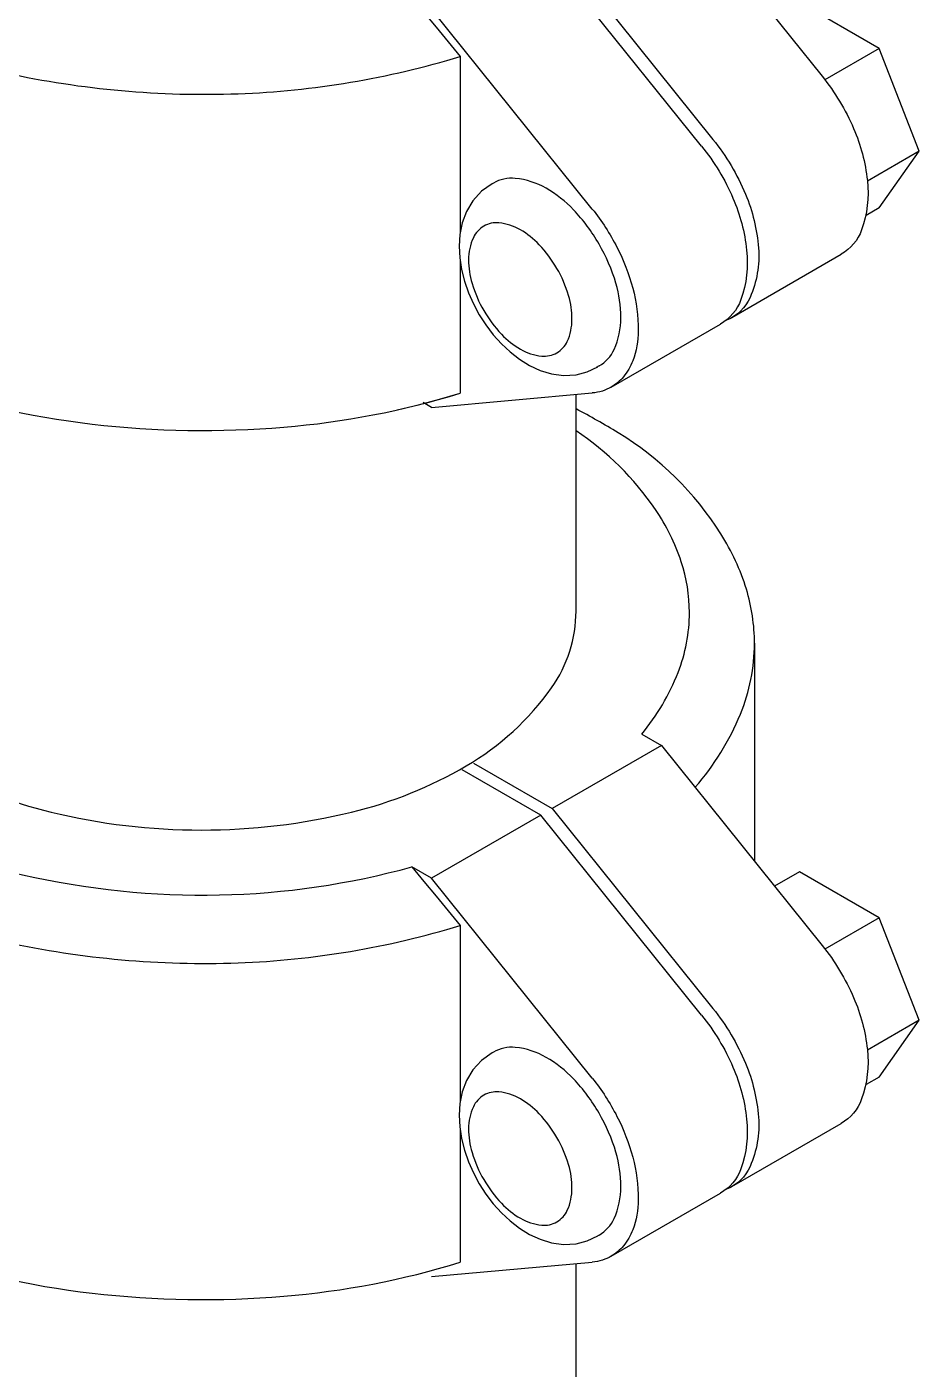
# Model space of a CAD drawing. Header units: centimetres. Extents: x 394264 to 551709, y 50011 to 59011.
# Drawn here: x 525507.3 to 525575.9, y 53654.1 to 53757.3 of the extents above; entities that cross this region are included whole.
import ezdxf

# ---------------------------------------------------------------- set-up
doc = ezdxf.new("R2010")
doc.units = ezdxf.units.CM
doc.layers.add('-M-YNGN-ZON3', color=6, linetype='SP', lineweight=30)
doc.layers.add('0-KRCN-YNG-CIHAZ', color=4, linetype='Continuous', lineweight=30)
doc.styles.add('CIZGI', font='tahoma.ttf', dxfattribs={"width": 0.8, "oblique": 20})
doc.linetypes.add('SP', pattern='A,2,-0.1,["SP",CIZGI,S=0.14,R=0.2,X=0,Y=-0.07],-0.255', length=2.355)

# ---------------------------------------------------------------- blocks, each defined once
blk = doc.blocks.new('A$C66BCA59E')
at = {"layer": '0-KRCN-YNG-CIHAZ', "color": 31, "linetype": 'Continuous', "lineweight": -3, "extrusion": (0, 0.816497, 0.57735)}
for p, q in [((884.18, -1064.43, 2908.26), (896.54, -1079.8, 2908.26)), ((875.78, -1069.28, 2908.26), (888.14, -1084.65, 2908.26)), ((887.26, -1085.16, 2908.26), (874.9, -1069.79, 2908.26)), ((900.93, -1077.67, 2908.26), (894.8, -1074.13, 2908.26)), ((878.86, -1090.01, 2908.26), (866.5, -1074.64, 2908.26)), ((868.71, -1078.27, 2908.26), (868.71, -1091.81, 2908.26)), ((900.93, -1077.67, 2908.26), (896.75, -1080.08, 2908.26)), ((903.99, -1085.56, 2908.26), (900.93, -1077.67, 2908.26)), ((903.99, -1085.56, 2908.26), (900.01, -1087.86, 2908.26)), ((900.93, -1089.92, 2908.26), (903.99, -1085.56, 2908.26)), ((871.26, -1088.01, 2908.26), (871.04, -1088.14, 2908.26)), ((900.93, -1089.92, 2908.26), (899.91, -1090.5, 2908.26)), ((868.71, -1094.02, 2908.26), (868.71, -1104.17, 2908.26)), ((889.6, -1098.34, 2908.26), (898, -1093.49, 2908.26)), ((880.32, -1103.7, 2908.26), (888.72, -1098.85, 2908.26)), ((879.38, -1102.07, 2908.26), (879.16, -1102.2, 2908.26)), ((866.5, -1105.26, 2908.26), (878.86, -1104.15, 2908.26)), ((877.61, -1120.92, 3010.32), (877.61, -1104.33, 2987.78)), ((866.5, -1105.26, 2908.26), (865.86, -1104.89, 2908.26)), ((866.5, -1105.26, 2908.26), (865.86, -1104.89, 2908.26)), ((891.33, -1123.4, 3022.57), (891.33, -1140.16, 3022.57)), ((882.66, -1130.39, 3022.57), (882.69, -1130.41, 3022.57)), ((882.66, -1130.39, 3022.57), (884.18, -1131.26, 3022.57)), ((884.18, -1131.26, 3022.57), (875.78, -1136.11, 3022.57)), ((884.18, -1131.26, 3022.57), (896.54, -1146.63, 3022.57)), ((874.9, -1136.62, 3022.57), (868.85, -1133.12, 3023.7)), ((869.73, -1132.62, 3023.7), (875.78, -1136.11, 3022.57)), ((875.78, -1136.11, 3022.57), (888.14, -1151.48, 3022.57)), ((874.9, -1136.62, 3022.57), (866.5, -1141.47, 3022.57)), ((887.26, -1151.99, 3022.57), (874.9, -1136.62, 3022.57)), ((866.5, -1141.47, 3022.57), (864.99, -1140.59, 3022.57)), ((878.86, -1156.84, 3022.57), (866.5, -1141.47, 3022.57)), ((894.8, -1140.96, 3022.57), (892.87, -1142.08, 3022.57)), ((900.93, -1144.5, 3022.57), (894.8, -1140.96, 3022.57)), ((900.93, -1144.5, 3022.57), (896.75, -1146.91, 3022.57)), ((903.99, -1152.39, 3022.57), (900.93, -1144.5, 3022.57)), ((868.71, -1145.1, 3022.57), (868.71, -1158.64, 3022.57)), ((903.99, -1152.39, 3022.57), (900.01, -1154.68, 3022.57)), ((900.93, -1156.75, 3022.57), (903.99, -1152.39, 3022.57)), ((871.26, -1154.84, 3022.57), (871.04, -1154.97, 3022.57)), ((900.93, -1156.75, 3022.57), (899.91, -1157.33, 3022.57)), ((868.71, -1160.85, 3022.57), (868.71, -1171, 3022.57)), ((889.6, -1165.17, 3022.57), (898, -1160.32, 3022.57)), ((880.32, -1170.53, 3022.57), (888.72, -1165.68, 3022.57)), ((879.38, -1168.9, 3022.57), (879.16, -1169.03, 3022.57)), ((866.5, -1172.09, 3022.57), (878.86, -1170.98, 3022.57)), ((877.61, -1279.95, 3124.63), (877.61, -1171.16, 3102.09))]:
    blk.add_line(p, q, dxfattribs=at)
at = {"layer": '0-KRCN-YNG-CIHAZ', "color": 31, "linetype": 'Continuous', "lineweight": -3}
for p, q in [((867.12, -1104.63, 2908.26), (868.71, -1104.17, 2908.26)), ((863.85, -1105.44, 2908.26), (865.5, -1105.06, 2908.26)), ((865.5, -1105.06, 2908.26), (867.12, -1104.63, 2908.26))]:
    blk.add_line(p, q, dxfattribs=at)
at = {"layer": '0-KRCN-YNG-CIHAZ', "color": 31, "linetype": 'Continuous', "lineweight": -3, "flags": 128}
for points, elevation in [([(811.23, -1045.08, 0.084174), (807.45, -1050.93, 0.101945), (806.28, -1056.57, 0.076736), (806.94, -1060.86, 0.06839), (809.03, -1065.25, 0.117465), (817.46, -1073.23, 0.077359), (833.78, -1079.54, 0.062863), (851.64, -1081.14, 0.065189), (868.71, -1078.27)], 2908.26), ([(896.54, -1079.8, -0.067056), (898.95, -1083.81, -0.075817), (900.01, -1087.82, -0.112183), (899.57, -1091.61, -0.178588), (898, -1093.49)], 2908.26), ([(806.28, -1082.48, 0.139368), (808.45, -1090.12, 0.100989), (815.9, -1098.03, 0.070065), (826.11, -1103.27, 0.054715), (840.4, -1106.54, 0.049896), (855.15, -1106.78, 0.053343), (868.71, -1104.17)], 2908.26), ([(888.14, -1084.65, -0.07002), (890.64, -1088.86, -0.080646), (891.64, -1093.01, -0.123779), (890.99, -1096.8, -0.194188), (889.19, -1098.55)], 2908.26), ([(887.26, -1085.16, -0.067056), (889.68, -1089.17, -0.075817), (890.73, -1093.17, -0.112183), (890.29, -1096.97, -0.178588), (888.72, -1098.85)], 2908.26), ([(879.38, -1102.07, 0.156851), (880.54, -1100.8, 0.106617), (881.06, -1098.36, 0.072341), (880.68, -1095.71, 0.058752), (879.38, -1092.7, 0.058752), (877.42, -1090.06, 0.072341), (875.32, -1088.41, 0.106617), (872.94, -1087.65, 0.156851), (871.26, -1088.01)], 2908.26), ([(878.86, -1090.01, -0.051032), (880.76, -1092.95, -0.05318), (881.97, -1096.08, -0.065245), (882.4, -1099.36, -0.09221), (881.97, -1101.67, -0.078353), (881.25, -1102.91, -0.091914), (880.32, -1103.7, -0.056108), (879.64, -1104, -0.052629), (878.86, -1104.15)], 2908.26), ([(886.77, -1134.47, 0.082025), (890.25, -1128.84, 0.09812), (891.33, -1123.4, 0.0744), (890.71, -1119.24, 0.066732), (888.75, -1114.99, 0.115526), (880.85, -1107.21, 0.017034), (877.61, -1105.38, 0.061247)], 3022.57), ([(882.66, -1130.39, 0.079493), (885.46, -1125.64, 0.093798), (886.33, -1121.04, 0.079543), (885.7, -1117.13, 0.070339), (883.72, -1113.11, 0.09666), (877.61, -1107.06, 0.075174)], 3022.57), ([(811.23, -1111.91, 0.084174), (807.45, -1117.75, 0.101945), (806.28, -1123.4, 0.076736), (806.94, -1127.69, 0.06839), (809.03, -1132.08, 0.117465), (817.46, -1140.06, 0.077359), (833.78, -1146.37, 0.062863), (851.64, -1147.97, 0.065189), (868.71, -1145.1)], 3022.57), ([(814.95, -1111.7, 0.079493), (812.15, -1116.45, 0.093798), (811.28, -1121.04, 0.079543), (811.91, -1124.96, 0.070339), (813.89, -1128.98, 0.112673), (821.21, -1135.78, 0.075174), (835.06, -1141.2, 0.061052), (850.21, -1142.75, 0.062271), (864.99, -1140.59)], 3022.57), ([(896.54, -1146.63, -0.067056), (898.95, -1150.64, -0.075817), (900.01, -1154.64, -0.112183), (899.57, -1158.44, -0.178588), (898, -1160.32)], 3022.57), ([(888.14, -1151.48, -0.07002), (890.64, -1155.69, -0.080646), (891.64, -1159.84, -0.123779), (890.99, -1163.63, -0.194188), (889.19, -1165.37)], 3022.57), ([(887.26, -1151.99, -0.067056), (889.68, -1155.99, -0.075817), (890.73, -1160, -0.112183), (890.29, -1163.8, -0.178588), (888.72, -1165.68)], 3022.57), ([(879.38, -1168.9, 0.156851), (880.54, -1167.63, 0.106617), (881.06, -1165.18, 0.072341), (880.68, -1162.54, 0.058752), (879.38, -1159.53, 0.058752), (877.42, -1156.89, 0.072341), (875.32, -1155.24, 0.106617), (872.94, -1154.47, 0.156851), (871.26, -1154.84)], 3022.57), ([(878.86, -1156.84, -0.051032), (880.76, -1159.78, -0.05318), (881.97, -1162.91, -0.065245), (882.4, -1166.19, -0.09221), (881.97, -1168.5, -0.078353), (881.25, -1169.74, -0.091914), (880.32, -1170.53, -0.056108), (879.64, -1170.83, -0.052629), (878.86, -1170.98)], 3022.57), ([(824.71, -1169.58, 0.009051), (826.11, -1170.1, 0.054715), (840.4, -1173.37, 0.049896), (855.15, -1173.61, 0.053343), (868.71, -1171)], 3022.57)]:
    blk.add_lwpolyline(points, format="xyb", dxfattribs=dict(at, elevation=elevation))
for points, elevation in [([(864.99, -1073.76), (865.92, -1074.89), (866.85, -1076.02), (867.78, -1077.14), (868.71, -1078.27)], 2908.26), ([(871.17, -1088.07), (870.34, -1088.64), (869.67, -1089.37), (869.18, -1090.19), (868.86, -1091.06), (868.68, -1091.96), (868.62, -1092.86), (868.67, -1093.76), (868.81, -1094.66), (869.04, -1095.56), (869.35, -1096.44), (869.72, -1097.3), (870.17, -1098.13), (870.68, -1098.92), (871.25, -1099.67), (871.87, -1100.36), (872.54, -1100.99), (873.26, -1101.55), (874.03, -1102.03), (874.85, -1102.41), (875.72, -1102.67), (876.65, -1102.8), (877.61, -1102.75), (878.47, -1102.52), (879.28, -1102.13)], 2908.26), ([(864.99, -1140.59), (865.92, -1141.72), (866.85, -1142.84), (867.78, -1143.97), (868.71, -1145.1)], 3022.57), ([(871.17, -1154.9), (870.34, -1155.47), (869.67, -1156.2), (869.18, -1157.02), (868.86, -1157.89), (868.68, -1158.79), (868.62, -1159.69), (868.67, -1160.59), (868.81, -1161.49), (869.04, -1162.38), (869.35, -1163.27), (869.72, -1164.13), (870.17, -1164.96), (870.68, -1165.75), (871.25, -1166.5), (871.87, -1167.19), (872.54, -1167.82), (873.26, -1168.38), (874.03, -1168.85), (874.85, -1169.23), (875.72, -1169.5), (876.65, -1169.62), (877.61, -1169.57), (878.47, -1169.35), (879.28, -1168.96)], 3022.57)]:
    blk.add_lwpolyline(points, dxfattribs=dict(at, elevation=elevation))
for points, elevation in [([(876.14, -1101.06, 0.156851), (876.94, -1100.18, 0.106617), (877.3, -1098.49, 0.072341), (877.04, -1096.66, 0.058752), (876.14, -1094.57, 0.058752), (874.78, -1092.75, 0.072341), (873.33, -1091.6, 0.106617), (871.68, -1091.07, 0.156851), (870.52, -1091.32, 0.156851), (869.72, -1092.21, 0.106617), (869.35, -1093.9, 0.072341), (869.62, -1095.73, 0.058752), (870.52, -1097.81, 0.058752), (871.88, -1099.63, 0.072341), (873.33, -1100.78, 0.106617), (874.97, -1101.31, 0.156851)], 2908.26), ([(876.14, -1167.89, 0.156851), (876.94, -1167, 0.106617), (877.3, -1165.31, 0.072341), (877.04, -1163.49, 0.058752), (876.14, -1161.4, 0.058752), (874.78, -1159.58, 0.072341), (873.33, -1158.43, 0.106617), (871.68, -1157.9, 0.156851), (870.52, -1158.15, 0.156851), (869.72, -1159.04, 0.106617), (869.35, -1160.73, 0.072341), (869.62, -1162.56, 0.058752), (870.52, -1164.64, 0.058752), (871.88, -1166.46, 0.072341), (873.33, -1167.61, 0.106617), (874.97, -1168.14, 0.156851)], 3022.57)]:
    blk.add_lwpolyline(points, format="xyb", close=True, dxfattribs=dict(at, elevation=elevation))
at = {"layer": '0-KRCN-YNG-CIHAZ', "color": 31, "linetype": 'Continuous', "lineweight": -3, "elevation": 2660.53}
blk.add_lwpolyline([(820.01, -1120.92, 0.155304), (821.88, -1126.82, 0.106741), (828.44, -1132.83, 0.073006), (837.25, -1136.38, 0.059481), (848.81, -1137.76, 0.059481), (860.36, -1136.38, 0.073006), (869.17, -1132.83, 0.106741), (875.73, -1126.82, 0.155304), (877.61, -1120.92, 0.155304)], format="xyb", dxfattribs=at)

msp = doc.modelspace()

# ---------------------------------------------------------------- block references
at = {"layer": '-M-YNGN-ZON3'}
msp.add_blockref('A$C66BCA59E', (524671.91, 54833.28, -2010.95), dxfattribs=at)

doc.saveas('drawing.dxf')
